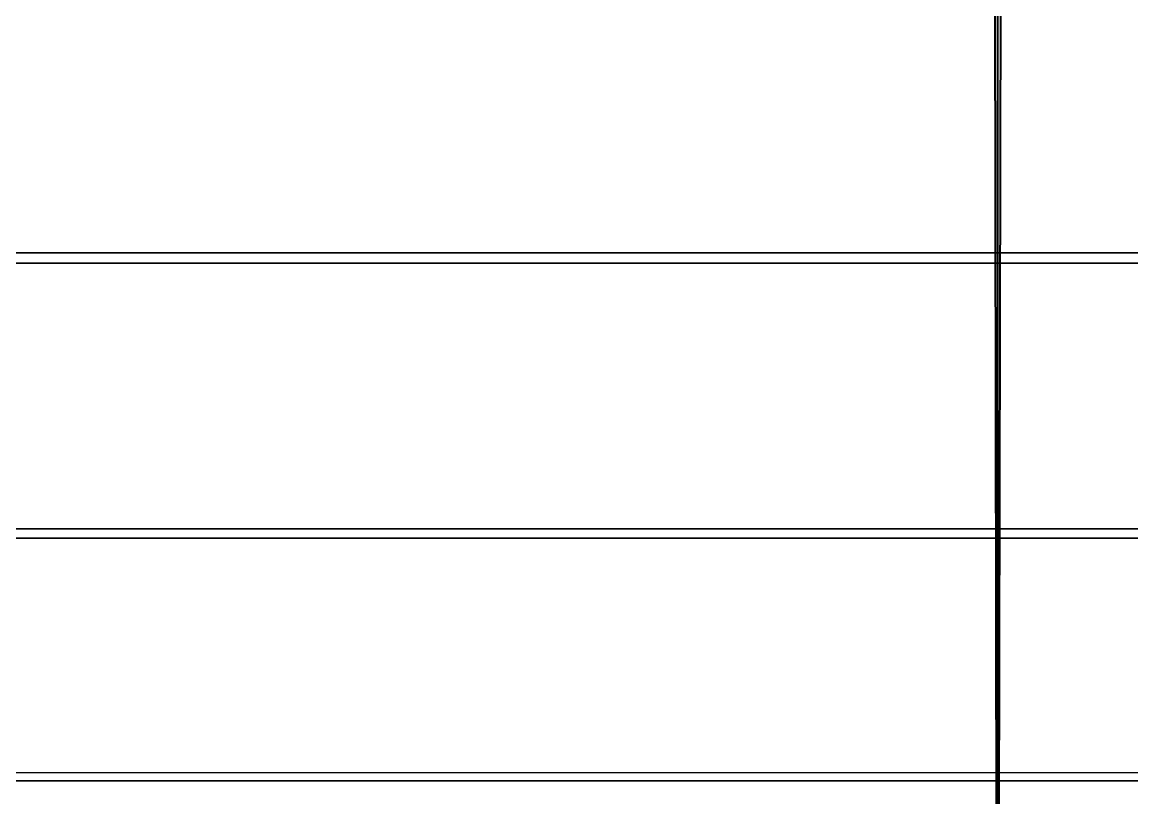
# Model space of a CAD drawing. Header units: inches. Extents: x -38100 to 38100, y 0 to 31750.
# Drawn here: x -35541.89 to -35535.76, y 4.29 to 8.57 of the extents above; entities that cross this region are included whole.
import ezdxf

# ---------------------------------------------------------------- set-up
doc = ezdxf.new("R2010")
doc.units = ezdxf.units.IN
doc.header["$LTSCALE"] = 65.185185
doc.header["$MEASUREMENT"] = 0
for name, color, linetype in [('1', 7, 'CONTINUOUS'), ('13', 7, 'CONTINUOUS'), ('36', 7, 'CONTINUOUS'), ('41', 7, 'CONTINUOUS'), ('5', 7, 'CONTINUOUS'), ('9', 7, 'CONTINUOUS')]:
    doc.layers.add(name, color=color, linetype=linetype)

msp = doc.modelspace()

# ---------------------------------------------------------------- linework, layer by layer
at = {"layer": '1', "color": 7, "linetype": 'CONTINUOUS', "true_color": 0xa89b88}
for points in [[(-35542.0556, 3175, 33370.0406), (-35536.5002, 3175, 33391.4312), (-35542.0556, 0, 33370.0406), (-35542.0556, 3175, 33370.0406)], [(-35542.0556, 0, 33370.0406), (-35536.5002, 3175, 33391.4312), (-35536.5002, 0, 33391.4312), (-35542.0556, 0, 33370.0406)], [(-35536.5002, 3175, 32648.5688), (-35542.0556, 3175, 32669.9594), (-35536.5002, 0, 32648.5688), (-35536.5002, 3175, 32648.5688)], [(-35536.5002, 0, 32648.5688), (-35542.0556, 3175, 32669.9594), (-35542.0556, 0, 32669.9594), (-35536.5002, 0, 32648.5688)], [(-35536.5002, 3175, 33391.4312), (-35530.616, 3175, 33412.7338), (-35536.5002, 0, 33391.4312), (-35536.5002, 3175, 33391.4312)], [(-35536.5002, 0, 33391.4312), (-35530.616, 3175, 33412.7338), (-35530.616, 0, 33412.7338), (-35536.5002, 0, 33391.4312)], [(-35530.616, 3175, 32627.2662), (-35536.5002, 3175, 32648.5688), (-35530.616, 0, 32627.2662), (-35530.616, 3175, 32627.2662)], [(-35530.616, 0, 32627.2662), (-35536.5002, 3175, 32648.5688), (-35536.5002, 0, 32648.5688), (-35530.616, 0, 32627.2662)]]:
    msp.add_3dface(points, dxfattribs=at)
at = {"layer": '13', "color": 7, "linetype": 'CONTINUOUS', "true_color": 0xa89b88}
for points in [[(-35536.5015, 0, 10531.4312), (-35542.057, 0, 10510.0406), (-35536.5015, 3175, 10531.4312), (-35536.5015, 0, 10531.4312)], [(-35536.5015, 3175, 10531.4312), (-35542.057, 0, 10510.0406), (-35542.057, 3175, 10510.0406), (-35536.5015, 3175, 10531.4312)], [(-35542.057, 0, 9809.9594), (-35536.5015, 0, 9788.5688), (-35542.057, 3175, 9809.9594), (-35542.057, 0, 9809.9594)], [(-35542.057, 3175, 9809.9594), (-35536.5015, 0, 9788.5688), (-35536.5015, 3175, 9788.5688), (-35542.057, 3175, 9809.9594)], [(-35530.6174, 0, 10552.7338), (-35536.5015, 0, 10531.4312), (-35530.6174, 3175, 10552.7338), (-35530.6174, 0, 10552.7338)], [(-35530.6174, 3175, 10552.7338), (-35536.5015, 0, 10531.4312), (-35536.5015, 3175, 10531.4312), (-35530.6174, 3175, 10552.7338)], [(-35536.5015, 0, 9788.5688), (-35530.6174, 0, 9767.2662), (-35536.5015, 3175, 9788.5688), (-35536.5015, 0, 9788.5688)], [(-35536.5015, 3175, 9788.5688), (-35530.6174, 0, 9767.2662), (-35530.6174, 3175, 9767.2662), (-35536.5015, 3175, 9788.5688)]]:
    msp.add_3dface(points, dxfattribs=at)
at = {"layer": '36', "color": 7, "linetype": 'CONTINUOUS', "true_color": 0xa89b88}
for points in [[(-38100, 6350, -45720), (38100, 6350, -45720), (-38100, 0, -45720), (-38100, 6350, -45720)], [(38100, 6350, -45720), (38100, 0, -45720), (-38100, 0, -45720), (38100, 6350, -45720)]]:
    msp.add_3dface(points, dxfattribs=at)
at = {"layer": '41', "color": 7, "linetype": 'CONTINUOUS', "true_color": 0xa89b88}
for points in [[(38100, 7.2411, 39673.1652), (38100, 8.9392, 39706.8201), (-38100, 7.2411, 39673.1652), (38100, 7.2411, 39673.1652)], [(-38100, 7.2411, 39673.1652), (38100, 8.9392, 39706.8201), (-38100, 8.9392, 39706.8201), (-38100, 7.2411, 39673.1652)], [(38100, 5.7216, 39639.5016), (38100, 7.2411, 39673.1652), (-38100, 5.7216, 39639.5016), (38100, 5.7216, 39639.5016)], [(-38100, 5.7216, 39639.5016), (38100, 7.2411, 39673.1652), (-38100, 7.2411, 39673.1652), (-38100, 5.7216, 39639.5016)], [(38100, 4.3807, 39605.8305), (38100, 5.7216, 39639.5016), (-38100, 4.3807, 39605.8305), (38100, 4.3807, 39605.8305)], [(-38100, 4.3807, 39605.8305), (38100, 5.7216, 39639.5016), (-38100, 5.7216, 39639.5016), (-38100, 4.3807, 39605.8305)], [(38100, 3.2186, 39572.1528), (38100, 4.3807, 39605.8305), (-38100, 3.2186, 39572.1528), (38100, 3.2186, 39572.1528)], [(-38100, 3.2186, 39572.1528), (38100, 4.3807, 39605.8305), (-38100, 4.3807, 39605.8305), (-38100, 3.2186, 39572.1528)]]:
    msp.add_3dface(points, dxfattribs=at)
at = {"layer": '5', "color": 7, "linetype": 'CONTINUOUS', "true_color": 0xa89b88}
for points in [[(-35536.5027, 3175, -39487.4312), (-35542.0581, 3175, -39466.0406), (-35536.5027, 0, -39487.4312), (-35536.5027, 3175, -39487.4312)], [(-35536.5027, 0, -39487.4312), (-35542.0581, 3175, -39466.0406), (-35542.0581, 0, -39466.0406), (-35536.5027, 0, -39487.4312)], [(-35542.0581, 3175, -38765.9594), (-35536.5027, 3175, -38744.5688), (-35542.0581, 0, -38765.9594), (-35542.0581, 3175, -38765.9594)], [(-35542.0581, 0, -38765.9594), (-35536.5027, 3175, -38744.5688), (-35536.5027, 0, -38744.5688), (-35542.0581, 0, -38765.9594)], [(-35530.6185, 3175, -39508.7338), (-35536.5027, 3175, -39487.4312), (-35530.6185, 0, -39508.7338), (-35530.6185, 3175, -39508.7338)], [(-35530.6185, 0, -39508.7338), (-35536.5027, 3175, -39487.4312), (-35536.5027, 0, -39487.4312), (-35530.6185, 0, -39508.7338)], [(-35536.5027, 3175, -38744.5688), (-35530.6185, 3175, -38723.2662), (-35536.5027, 0, -38744.5688), (-35536.5027, 3175, -38744.5688)], [(-35536.5027, 0, -38744.5688), (-35530.6185, 3175, -38723.2662), (-35530.6185, 0, -38723.2662), (-35536.5027, 0, -38744.5688)]]:
    msp.add_3dface(points, dxfattribs=at)
at = {"layer": '9', "color": 7, "linetype": 'CONTINUOUS', "true_color": 0xa89b88}
for points in [[(-35536.5021, 0, -14106.5688), (-35542.0575, 0, -14127.9594), (-35536.5021, 3175, -14106.5688), (-35536.5021, 0, -14106.5688)], [(-35536.5021, 3175, -14106.5688), (-35542.0575, 0, -14127.9594), (-35542.0575, 3175, -14127.9594), (-35536.5021, 3175, -14106.5688)], [(-35542.0575, 0, -14828.0406), (-35536.5021, 0, -14849.4312), (-35542.0575, 3175, -14828.0406), (-35542.0575, 0, -14828.0406)], [(-35542.0575, 3175, -14828.0406), (-35536.5021, 0, -14849.4312), (-35536.5021, 3175, -14849.4312), (-35542.0575, 3175, -14828.0406)], [(-35530.6179, 0, -14085.2662), (-35536.5021, 0, -14106.5688), (-35530.6179, 3175, -14085.2662), (-35530.6179, 0, -14085.2662)], [(-35530.6179, 3175, -14085.2662), (-35536.5021, 0, -14106.5688), (-35536.5021, 3175, -14106.5688), (-35530.6179, 3175, -14085.2662)], [(-35536.5021, 0, -14849.4312), (-35530.6179, 0, -14870.7338), (-35536.5021, 3175, -14849.4312), (-35536.5021, 0, -14849.4312)], [(-35536.5021, 3175, -14849.4312), (-35530.6179, 0, -14870.7338), (-35530.6179, 3175, -14870.7338), (-35536.5021, 3175, -14849.4312)]]:
    msp.add_3dface(points, dxfattribs=at)

doc.saveas('drawing.dxf')
